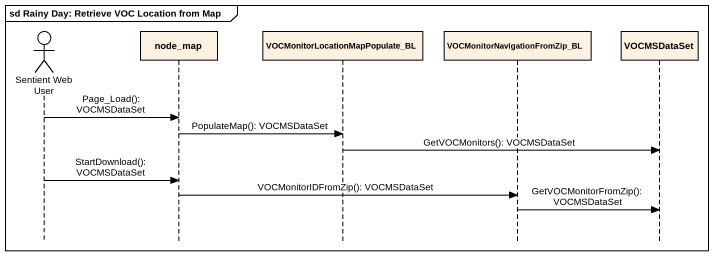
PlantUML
@startuml
mainframe sd Rainy Day: Retrieve VOC Location from Map
hide footbox
actor "Sentient Web User" as Sentient_Web_User
participant node_map
participant "VOCMonitorLocationMapPopulate_BL" as VOCMonitorLocationMapPopulat
participant "VOCMonitorNavigationFromZip_BL" as VOCMonitorNavigationFromZip
participant VOCMSDataSet

Sentient_Web_User -> node_map : Page_Load(): VOCMSDataSet
node_map -> VOCMonitorLocationMapPopulat : PopulateMap(): VOCMSDataSet
VOCMonitorLocationMapPopulat -> VOCMSDataSet : GetVOCMonitors(): VOCMSDataSet
Sentient_Web_User -> node_map : StartDownload(): VOCMSDataSet
node_map -> VOCMonitorNavigationFromZip : VOCMonitorIDFromZip(): VOCMSDataSet
VOCMonitorNavigationFromZip -> VOCMSDataSet : GetVOCMonitorFromZip(): VOCMSDataSet
@enduml
